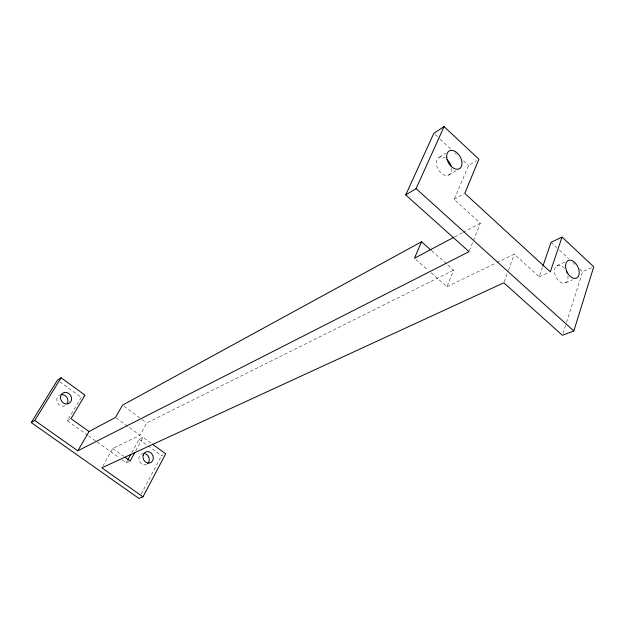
<?xml version="1.0" encoding="UTF-8"?>
<svg xmlns="http://www.w3.org/2000/svg" width="625" height="625" viewBox="0 0 625 625"><rect width="100%" height="100%" fill="white"/><g stroke="black" fill="none" stroke-linecap="round" stroke-linejoin="round"><path stroke-width="0.47" stroke-dasharray="3.12 2.34" d="M563.031 333.484L566.242 323.328M566.539 322.406L582.609 271.648L592.039 267.531M496.836 262.617L514.312 254.164L539.203 276.844L542.641 266.852M504.156 281.922L508.094 271.18M508.422 270.281L514.312 254.164M469.391 250.758L480.328 223.188L454.219 199.391L468.492 165.508L476.523 160.695M431.086 272.812L447.008 286.727L453.672 270.148L447.102 264.352M141.164 494.125L161.57 455.609L163.219 454.891M135.734 450.875L143.102 437.391L151.672 443.617M102.797 466.125L112.703 448.469L140.016 435.258L146.766 422.953L453.672 270.148M122.297 459.984L126.219 462.781L127.141 461.109M131.734 452.719L139.094 439.305L143.102 437.391M87.75 435.32L67.328 420.75L81.297 397.383L84.266 395.602M439.375 157.195L445.727 153.219M448.594 175.156L458.211 169.367M67.328 420.75L71.016 418.648M454.219 199.391L463.945 193.82M454.664 236.852L462.359 232.75M463.219 232.297L480.328 223.188M447.008 286.727L495.961 263.039M556.906 265.641L564.57 262.164M126.219 462.781L130.203 460.992M539.203 276.844L548.586 272.617M565.688 282.758L572.562 279.781M88.531 435.883L96.383 441.484M97.172 442.047L119.156 457.742M112.703 448.469L123.359 456.094M116.266 417.992L140.016 435.258M59.812 381.805L81.297 397.383M139.094 439.305L161.57 455.609M124.063 406.313L141.289 418.938M142.07 419.508L146.766 422.953M415.891 259.531L428.195 270.281M431.773 250.813L446.367 263.703M435.266 134.609L439.508 138.547M440.219 139.211L450.82 149.07M455.062 153.016L456.477 154.328M463.539 160.906L468.492 165.508M551.078 242.32L556.688 247.539M559.484 250.141L568.594 258.617M572.797 262.523L574.898 264.477M579.805 269.039L582.609 271.648M567.945 275.828A9.633 5.992 65 0 1 560.727 282.43A9.633 5.992 65 0 1 554.875 268.328A9.633 5.992 65 0 1 565.141 269.062M451.516 168.398A10.109 6.586 59.9 0 1 444.242 175.039A10.109 6.586 59.9 0 1 436.336 162.398A10.109 6.586 59.9 0 1 445.016 158.016M65.148 405.711A6 5.367 55.7 0 1 57.531 402.703A6 5.367 55.7 0 1 59.664 395.055M146.75 464.328A5.828 5.078 67.3 0 1 139.305 460.906A5.828 5.078 67.3 0 1 142.672 453.531"/><path stroke-width="0.94" d="M152.453 444.18L165.688 453.805L142.969 496.836L101.852 467.812L503.828 282.82L562.445 335.328L573.844 330.945L593.75 266.781L562.039 237.086L551.078 242.32L542.953 265.945M562.039 237.086L550.297 271.852L464.758 193.359L478.93 159.25L444.062 126.594L433.852 133.289L405.727 194.93L469.039 251.648L77.812 450.844L34.766 420.453L31.25 422.586L138.898 498.406L142.969 496.836M431.039 250.164L421.555 241.789L414.445 258.266L453.805 237.312M405.727 194.93L416.078 188.641L444.062 126.594M134.812 452.562L130.203 460.992L124.875 457.18M127.602 460.266L130.82 454.398M77.812 450.844L89.023 431.531L115.5 417.438L122.5 405.164L421.555 241.789M34.766 420.453L61.102 377.781L85.016 395.156L71.016 418.648L89.023 431.531M31.25 422.586L57.508 380.133L61.102 377.781M416.078 188.641L573.844 330.945M566.445 271.164A9.633 5.992 65 0 1 567.398 273.469M446.93 159.461A10.109 6.586 59.9 0 1 451.008 165.984M61.016 394.648A6 5.367 55.7 0 1 66.852 397.406A6 5.367 55.7 0 1 67.203 403.836M144.016 453.461A5.828 5.078 67.3 0 1 148.844 457.422A5.828 5.078 67.3 0 1 147.812 463.523M565.594 265.375A9.734 5.992 64.9 0 0 575.367 278.43A9.734 5.992 64.9 0 0 576.203 264.055A9.734 5.992 64.9 0 0 565.594 265.375M446.727 157.586A10.227 6.586 59.9 0 0 459.016 168.883A10.227 6.586 59.9 0 0 457.227 152.992A10.227 6.586 59.9 0 0 446.727 157.586M143.062 455.43A5.867 5.094 67.3 0 0 149.57 463.031A5.867 5.094 67.3 0 0 151.75 453.641A5.867 5.094 67.3 0 0 143.062 455.43M60.422 397.508A6.039 5.391 55.8 0 0 68.797 403.516A6.039 5.391 55.8 0 0 68.859 393.453A6.039 5.391 55.8 0 0 60.422 397.508"/></g></svg>
